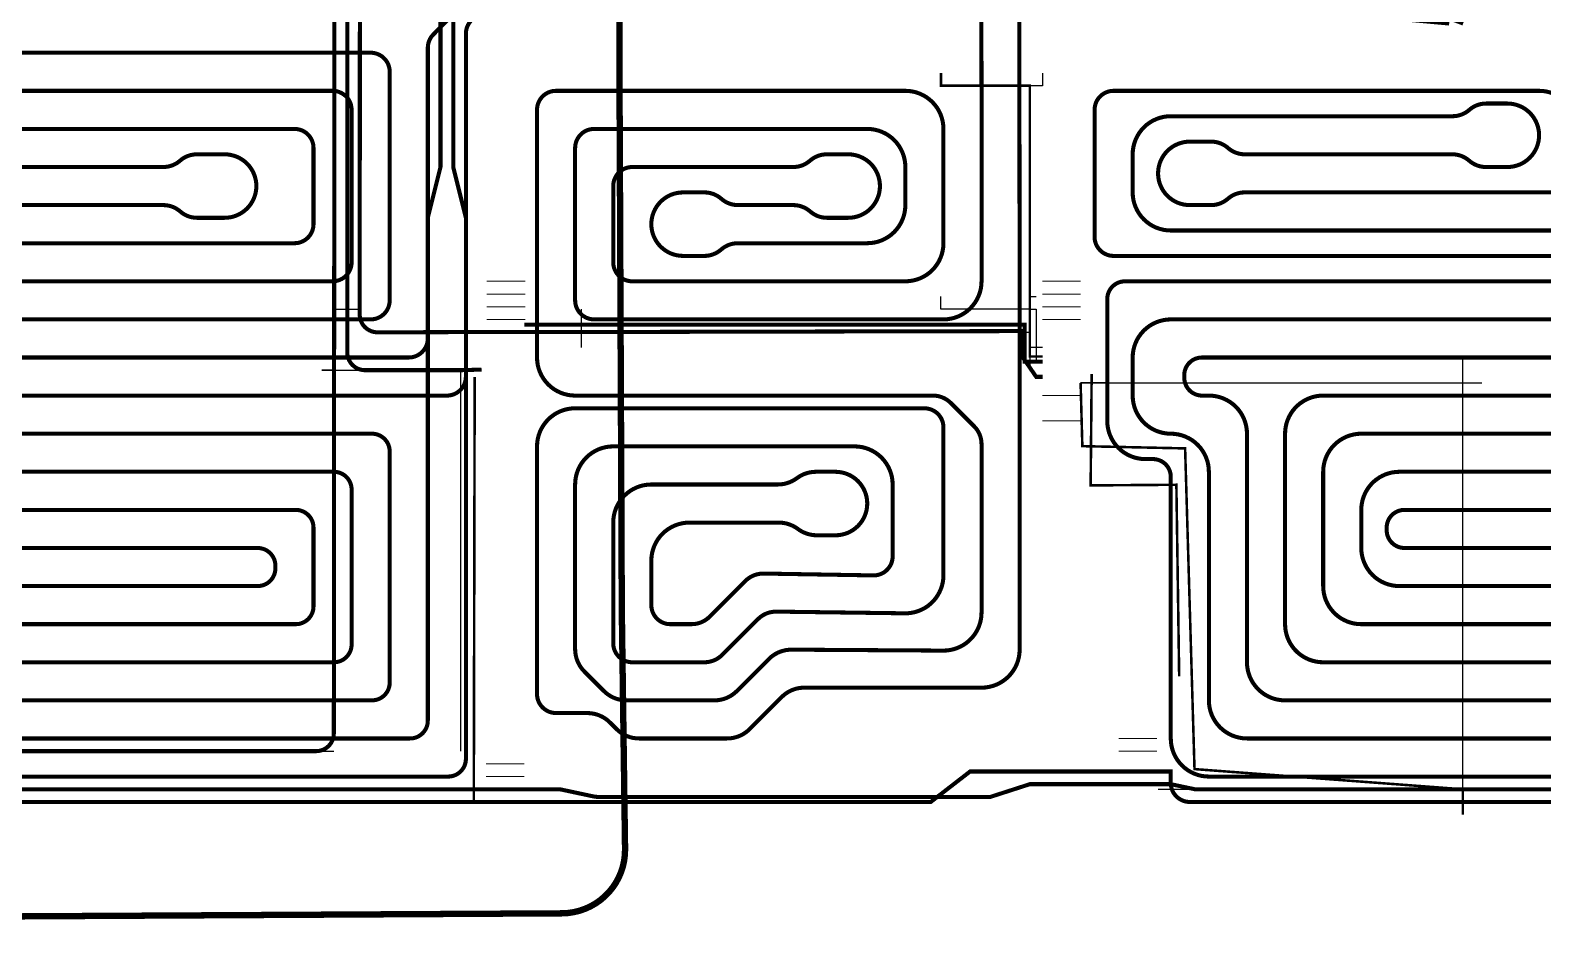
# Model space of a CAD drawing. Header units: inches. Extents: x 11970 to 30357, y 2676 to 17607.
# Drawn here: x 18533 to 24487, y 2676 to 6214 of the extents above; entities that cross this region are included whole.
import ezdxf

# ---------------------------------------------------------------- set-up
doc = ezdxf.new("R2010")
doc.units = ezdxf.units.IN
doc.header["$MEASUREMENT"] = 0
for name, color, linetype, true_color in [('Electro Grid', 7, 'Continuous', 0xc2ced6), ('Electro Schematic', 7, 'Continuous', 0xc2ced6), ('HF Pipes Schematic', 1, 'Continuous', 0xff0000)]:
    doc.layers.add(name, color=color, linetype=linetype, true_color=true_color)
doc.layers.add('Holes', color=50, linetype='Continuous', lineweight=5)

msp = doc.modelspace()

# ---------------------------------------------------------------- linework, layer by layer
at = {"layer": 'Electro Grid'}
for p, q in [((19731, 7324.999999999996, 267), (19730.99999999999, 4874.999999999996, 267)), ((22118, 5995.000000000011, 267), (22118, 6045.000000000011, 267)), ((22518, 6045.000000000002, 267), (22518, 5995.000000000002, 267)), ((22168, 5995.000000000011, 267), (22118, 5995.000000000011, 267)), ((22518, 5995.000000000002, 267), (22168, 5995.000000000011, 267)), ((22118, 5115.000000000006, 267), (22118, 5165.000000000006, 267)), ((22468, 5114.999999999997, 267), (22468, 5164.999999999997, 267)), ((22468, 5164.999999999997, 267), (22493, 5164.999999999997, 267)), ((19730.99999999999, 5064.999999999996, 267), (19730.99999999999, 5114.999999999996, 267)), ((19730.99999999999, 5114.999999999996, 267.0001), (19830.99999999999, 5114.999999999998, 267.0001)), ((19730.99999999999, 4874.999999999996, 267), (19730.99999999999, 5064.999999999996, 267)), ((20703, 5065, 267), (20703, 5115, 267)), ((20703, 4965, 267), (20703, 5065, 267)), ((22468, 5114.999999999997, 267), (22118, 5115.000000000006, 267)), ((22468, 5064.999999999997, 267), (22468, 5114.999999999997, 267)), ((22468, 5114.999999999997, 267), (22493, 5114.999999999996, 267)), ((22468, 4964.999999999997, 267), (22468, 5064.999999999997, 267)), ((22493, 5114.999999999996, 267), (22493, 5014.999999999996, 267)), ((22418, 5025.000000000002, 267), (22468, 5025.000000000002, 267)), ((22493, 5014.999999999996, 267), (22493, 4964.999999999996, 267)), ((22518, 4965, 267), (22468, 4964.999999999997, 267)), ((22468, 4964.999999999997, 267), (22468, 4914.999999999997, 267)), ((22493, 4964.999999999998, 267), (22493.00000000001, 4914.999999999998, 267)), ((22468, 4914.999999999997, 267), (22468, 4889.999999999997, 267)), ((22468, 4889.999999999997, 267), (22493, 4849.000000000002, 267)), ((22493, 4929.000000000002, 267), (22518, 4929.000000000002, 267)), ((19730.99999999999, 4874.999999999996, 267), (19680.99999999999, 4874.999999999995, 267)), ((19680.99999999999, 4874.999999999995, 267.0001), (19780.99999999999, 4874.999999999995, 267.0001)), ((19730.99999999999, 4874.999999999996, 267), (20230.99999999999, 4874.999999999996, 267)), ((20228, 3375.000000000002, 267), (20228.00000000001, 4875.000000000002, 267)), ((22768, 4825.000000000002, 267), (22668, 4825.000000000002, 267)), ((22768, 4775.000000000002, 267), (22768, 4825.000000000002, 267)), ((19628, 3374.999999999998, 267), (19678, 3374.999999999998, 267)), ((19678, 3374.999999999998, 267), (19728, 3374.999999999998, 267)), ((24173, 3225.000000000004, 267), (24173, 3325.000000000004, 267)), ((22973, 3225.000000000004, 267), (24173, 3225.000000000004, 267)), ((24173, 3225.000000000004, 267), (24173, 3125.000000000004, 267))]:
    msp.add_line(p, q, dxfattribs=at)
at = {"layer": 'Electro Schematic'}
for p, q in [((24173, 3325.000000000004, 267), (24173, 4925.000000000004, 267)), ((22768, 4825.000000000002, 267), (24247.35209881738, 4825.000000000002, 267))]:
    msp.add_line(p, q, dxfattribs=at)
at = {"layer": 'Electro Schematic', "color": 252, "ltscale": 0.1, "const_width": 16, "elevation": 267}
for points in [[(20506, 10150), (20301, 10150, 0.4142135623730946), (20231, 10080), (20231, 7344.999999999999, -0.4142135623730878), (20161, 7274.999999999999), (19800.94617455621, 7274.999999999991, 0.4139882778840993), (19730.94619526626, 7205.053846137906), (19728.05380473374, 3444.946153862083, -0.4139882778841066), (19658.05382544379, 3374.999999999998), (15497.99999999999, 3375.000000000004), (15397.99999999999, 3375.000000000004)], [(20506, 10125), (20351, 10125, 0.4142135623730946), (20281, 10055), (20281, 7294.999999999999, -0.4142135623730878), (20211, 7224.999999999999), (19851, 7224.999999999991, 0.4142135623730878), (19781, 7154.999999999991), (19780.99999999999, 4944.999999999995, 0.4142135623731003), (19850.99999999999, 4874.999999999995), (20226.93716735904, 4875.000000000002, 0.007591224238834226), (20229.06234271724, 4875.032267224837), (20309.54590470845, 4877.476846688833)], [(20506, 10100), (20400.9489715463, 10100, 0.413999987970528), (20330.94899015917, 10030.051047053), (20328.91797170193, 7244.948952947001, -0.413999987970521), (20258.9179903148, 7175), (19900.96506343622, 7174.999999999992, 0.4140673522653732), (19830.96507215888, 7105.034945282078), (19829.96122378722, 5094.194767036704, 0.4151036227813613), (19900.13892257298, 5024.160047326113), (20230.91114638883, 5024.999774428503, -0.0006346704398753703), (20231.08885389725, 5024.999999999999), (20580.99999999999, 5024.999999999999), (22438, 5029.000000000002), (22438, 4929.000000000002), (22493, 4849.000000000002), (22518, 4849.000000000002)]]:
    msp.add_lwpolyline(points, format="xyb", dxfattribs=at)
at = {"layer": 'Electro Schematic', "color": 244, "ltscale": 0.1, "const_width": 25, "elevation": 267}
msp.add_lwpolyline([(27022.69196788866, 9584.99924092629), (23040.35753464051, 9575.185701169648, 0.1474392238330354), (22902.29855074173, 9533.199033827821), (22877.98113962332, 9516.987426415546, -0.1480687391120203), (22739.30609056701, 9475.000000000007), (22415, 9475.000000000002), (21865, 9475.000000000002, 0.414213562373095), (21615, 9225.000000000002), (21615, 9125.000000000002, -0.414213562373095), (21365, 8875.000000000002), (21104.82941256136, 8875.000000000002, 0.4140136526843268), (20854.82947080124, 8625.170645638776), (20853.18709023701, 6219.043841847839), (20853.00084992458, 5944.804828962463), (20861.79082515674, 3926.333280664085, 0.002332878477855124), (20861.81186846131, 3924.000509793528), (20874.59660121973, 2989.928265643617, -0.4165900621019138), (20626.01480341229, 2736.510704004975), (11982.48896139255, 2688.286394410038)], format="xyb", dxfattribs=at)
at = {"layer": 'Electro Schematic', "color": 7, "ltscale": 0.1, "const_width": 10}
for points, elevation in [([(22518, 4929.000000000002), (22468, 4929.000000000002), (22468, 5995.000000000002), (22118, 5995.000000000011), (22118, 6045.000000000011)], 267), ([(20282.54590470846, 4847.744371245728), (20279.04590470845, 3168.416846137086)], 267), ([(22711.54590470845, 4860.416846137086), (22707.54590470845, 4421.416846137093), (23045.04590470845, 4423.916846137086), (23056.04590470845, 3669.916846137086)], 900)]:
    msp.add_lwpolyline(points, dxfattribs=dict(at, elevation=elevation))
at = {"layer": 'Electro Schematic', "color": 252, "ltscale": 0.1, "const_width": 16, "elevation": 267}
msp.add_lwpolyline([(22518, 4909.000000000002), (22448, 4909.000000000002), (22448, 5054.000000000002), (20478, 5054.000000000002)], dxfattribs=at)
at = {"layer": 'Electro Schematic', "color": 7, "const_width": 10, "elevation": 767}
msp.add_lwpolyline([(22668, 4825.000000000002), (22674.87243275119, 4575.941945280958), (23079.46598132303, 4567.13501481023), (23116.40241184194, 3304.420861921878), (24173, 3225.000000000004), (24173, 3125.000000000004)], dxfattribs=at)
at = {"layer": 'Electro Schematic', "elevation": 267}
msp.add_lwpolyline([(22668, 4825.000000000002), (22768, 4825.000000000002)], dxfattribs=at)
at = {"layer": 'HF Pipes Schematic', "color": 2, "elevation": 316}
for points in [[(15948.00000348665, 4925.000003486673, 16, 16, 0), (20023.00000179211, 4925.000098207888, 16, 16, 0.4142135553744517), (20098, 5000.000098207888, 16, 16, 0), (20098, 6144.050649115878, 16, 16, -0.1982225315730755), (20119.82639320312, 6196.942685758559, 16, 16, 0), (20324.68528013766, 6402.892136642686, 16, 16, -0.1996023853432098), (20377.85888693454, 6425.000100000003, 16, 16, 0), (22391.63593082502, 6425.000100000001, 16, 16, 0.04235103012293692), (22404.2730786185, 6426.072415769762, 16, 16, 0), (22508.72692138151, 6443.927684230241, 16, 16, -0.04235103012293648), (22521.36406917498, 6445.000000000002, 16, 16, 0), (22714.36503722623, 6445.000000000002, 16, 16, 0.004233009308631212), (22715.6348717571, 6445.010750635415, 16, 16, 0), (23498.48456873912, 6445.000222115495, 16, 16, -0.04121843055376286), (23531.29168329824, 6442.290659657418, 16, 16, 0), (23901.56562507886, 6380.713343801913, 16, 16, -0.07794965105295237), (23960.39479529107, 6361.193259095178, 16, 16, 0), (24147, 6265.000000000002, 0, 0, 0)], [(24174, 6240.000000000002, 16, 16, 0), (23955.54274324967, 6322.519612686186, 16, 16, 0.0614480168080425), (23907.95467680393, 6334.085912248094, 16, 16, 0), (23530.21863233251, 6392.640875245701, 16, 16, 0.03844409099616775), (23499.59960267649, 6395.001398632763, 16, 16, 0), (22717.22559359851, 6395.072452248952, 16, 16, 0.01484188052887748), (22712.7826251985, 6394.79563468068, 16, 16, 0), (22498, 6373.688639522207, 16, 16, 0), (22388, 6275.000100000001, 16, 16, 0), (20323, 6275.000100000003, 16, 16, 0.4142135623730953), (20248, 6200.000100000003, 16, 16, 0), (20248, 4850.000098327762, 16, 16, -0.4142135558425885), (20173.00000167224, 4775.000098327762, 16, 16, 0), (15797.99243248728, 4775.000003259322, 16, 16, -0.4141987855898488)], [(15797.99905019965, 6125.000003486649, 16, 16, 0), (19872.99999820786, 6125.000098207862, 16, 16, -0.4142135693718417), (19948, 6050.000098207862, 16, 16, 0), (19948, 5150.000098073601, 16, 16, -0.4142135548500295), (19873.0000019264, 5075.000098073601, 16, 16, 0), (16098.00000374802, 5075.000003748039, 16, 16, -0.4142135696915896)], [(16248.00000405135, 5225.000004051367, 16, 16, 0), (19723.00000209205, 5225.000097907953, 16, 16, 0.4142135542031308), (19798, 5300.000097907953, 16, 16, 0), (19798, 5900.000098069501, 16, 16, 0.4142135699121742), (19722.9999980695, 5975.000098069501, 16, 16, 0), (15947.99999625211, 5975.00000374788, 16, 16, 0.4142135550549062)], [(16097.99999594862, 5825.000004051367, 16, 16, 0), (19572.99999790795, 5825.000097907952, 16, 16, -0.4142135705430593), (19648, 5750.000097907952, 16, 16, 0), (19648, 5450.000097761197, 16, 16, -0.414213553630014), (19573.0000022388, 5375.000097761197, 16, 16, 0), (16739.42135424539, 5375.000001408489, 16, 16, 0.1826758076475981)], [(16638.86621146609, 5525.000001637472, 16, 16, 0), (19057.13378876063, 5525.000098535204, 16, 16, -0.1826758200809825), (19123.27757429116, 5500.000099267602, 16, 16, 0.1826758108210289), (19189.42135623732, 5475.000100000001, 16, 16, 0), (19298, 5475.000100000001, 16, 16, 0.414213562373095), (19423, 5600.000100000001, 16, 16, 0), (19423, 5600.000100000001, 16, 16, 0.414213562373095), (19298, 5725.000100000001, 16, 16, 0), (19188.86620950194, 5725.000100000001, 16, 16, 0.1826758163947633), (19122.72242593766, 5700.000099305346, 16, 16, -0.1826758077296922), (19056.57864572748, 5675.00009861069, 16, 16, 0), (16247.9999955917, 5675.000004408283, 16, 16, 0.414213553765391)]]:
    msp.add_lwpolyline(points, format="xyseb", dxfattribs=at)
at = {"layer": 'HF Pipes Schematic', "color": 4, "const_width": 16, "elevation": 316}
msp.add_lwpolyline([(22427.07422493815, 6370.00984454291), (22427.04590470844, 6010.416846137087), (22428, 5124.999999988955), (22428, 4824.999999988955), (22428, 3774.999999988954, -0.4142135623730958), (22278, 3624.999999988954), (21579.77669529664, 3624.999999988954, 0.1989123673796573), (21491.38834764832, 3588.388347637272), (21364.61165235296, 3461.611652341908, -0.1989123673860382), (21276.22330470157, 3424.999999990225), (20929.7766952908, 3424.99999999873, -0.1989123673589197), (20841.38834765043, 3461.611652345529), (20814.61165235085, 3488.388347642155, 0.1989123673653027), (20726.22330470741, 3524.999999988954), (20603, 3524.999999988954, -0.414213562373095), (20528, 3599.999999988954), (20528, 4574.999999988955, -0.414213562373095), (20678, 4724.999999988955), (22053, 4724.999999988955, -0.414213562373095), (22128, 4649.999999988955), (22128, 4067.738122811803, -0.4180928416109875), (21976.0160830041, 3917.751243141102), (21470.19459513983, 3924.441880674671, 0.2023520974045194), (21398.16130569057, 3895.161305679525), (21257.28932188135, 3754.289321870299, -0.1989123673796587), (21186.57864376269, 3724.999999988954), (20903, 3724.999999988954, -0.414213562373095), (20828, 3799.999999988954), (20828, 4274.999999988955, -0.414213562373095), (20978, 4424.999999988955), (21476.22330470337, 4424.999999988955, 0.1622776601683868), (21551.22330470336, 4449.999999988953, -0.1622776601683881), (21626.22330470337, 4474.999999988955), (21703, 4474.999999988955, -0.414213562373095), (21828, 4349.999999988955), (21828, 4349.999999988955, -0.414213562373095), (21703, 4224.999999988955), (21629.77669529664, 4224.999999988955, -0.1622776601683955), (21554.77669529664, 4249.999999988955, 0.1622776601683794), (21479.77669529664, 4274.999999988955), (21128, 4274.999999988955, 0.414213562373095), (20978, 4124.999999988955), (20978, 3949.999999993097, 0.4142135623892719), (21053.00000000415, 3874.999999993097), (21136.57864376593, 3874.999999997714, 0.1989123673653043), (21207.28932187906, 3904.289321879058), (21348.01097168399, 4045.010971683993, -0.2032908430749162), (21420.40488206428, 4074.286126207535), (21851.73757580378, 4067.024766408728, 0.4191525067177522), (21928, 4142.014140890376), (21928, 4424.999999988955, 0.414213562373095), (21778, 4574.999999988955), (20828, 4574.999999988955, 0.414213562373095), (20678, 4424.999999988955), (20678, 3776.77669528559, 0.198912367379659), (20714.61165235169, 3688.388347637272), (20791.38834764705, 3611.611652341908, 0.1989123673860382), (20879.77669529844, 3574.999999990225), (21226.22330470516, 3574.99999999873, 0.1989123673732779), (21314.61165235041, 3611.611652350412), (21441.06390876067, 3738.06390876067, -0.2005392700528458), (21530.23449834432, 3774.673113478607), (22127.06130967761, 3770.938136664134, 0.41604767126581), (22278, 3920.93519950364), (22278, 4583.578643751644, 0.198912367379658), (22248.71067811866, 4654.289321870299), (22157.28932188135, 4745.710678107611, 0.198912367379658), (22086.57864376269, 4774.999999988955), (20678, 4774.999999988955, -0.414213562373095), (20528, 4924.999999988955), (20528, 5899.999999988955, -0.414213562373095), (20603, 5974.999999988955), (21978, 5974.999999988955, -0.414213562373095), (22128, 5824.999999988955), (22128, 5374.999999988955, -0.4142135623730945), (21978, 5224.999999988955), (20903, 5224.999999988952, -0.4142135623730955), (20828, 5299.999999988952), (20828, 5599.999999988955, -0.414213562373095), (20903, 5674.999999988955), (21536.57864376269, 5674.999999988955, 0.1826758136815944), (21602.72242653931, 5699.999999988957, -0.1826758136815934), (21668.86620931593, 5724.999999988955), (21753, 5724.999999988955, -0.414213562373095), (21878, 5599.999999988955), (21878, 5599.999999988955, -0.414213562373095), (21753, 5474.999999988955), (21669.42135623732, 5474.999999988955, -0.1826758136815944), (21603.27757346069, 5499.999999988957, 0.1826758136815934), (21537.13379068408, 5524.999999988955), (21319.42135623732, 5524.999999988954, -0.1826758136815655), (21253.2775734607, 5549.999999988956, 0.1826758136815934), (21187.13379068409, 5574.999999988954), (21103, 5574.999999988954, 0.414213562373095), (20978, 5449.999999988954), (20978, 5449.999999988954, 0.414213562373095), (21103, 5324.999999988954), (21186.57864376269, 5324.999999988954, 0.1826758136815944), (21252.72242653931, 5349.999999988956, -0.1826758136815943), (21318.86620931593, 5374.999999988955), (21828, 5374.999999988955, 0.414213562373095), (21978, 5524.999999988955), (21978, 5674.999999988955, 0.414213562373095), (21828, 5824.999999988955), (20753, 5824.999999988955, 0.414213562373095), (20678, 5749.999999988955), (20678, 5149.999999988955, 0.414213562373095), (20753, 5074.999999988955), (22128, 5074.999999988955, 0.414213562373095), (22278, 5224.999999988955), (22278, 5974.999999988955), (22277.08406870577, 6344.999999988955)], format="xyb", dxfattribs=at)
at = {"layer": 'HF Pipes Schematic', "color": 3, "const_width": 16, "elevation": 316}
for points in [[(15948, 3425.000000000001), (20028, 3425.000000000004, 0.414213562373095), (20098, 3495.000000000004), (20098, 5475.000100000001), (20148, 5675.000100000001), (20148, 6345.000000000002), (22515, 6345.000000000002), (22715, 6345.000000000002), (23501.20118107581, 6345.000000000002, -0.03445609164829882), (23528.66807144213, 6343.104946767124), (24092, 6265.000000000002)], [(24119, 6240.000000000002), (23524.04971979504, 6294.175936111381, 0.02270619181518411), (23505.91283819549, 6295.000000000002), (22715, 6295.000000000002), (22514.99999999998, 6295), (20198, 6295.000000000002), (20198, 5675.000100000001), (20248, 5475.000100000001), (20248, 3345.000098444755, -0.4142135558656425), (20178.00000155525, 3275.000098444755), (15798.00000325976, 3275.000003259761, -0.4142135687381678)], [(15797.99999651299, 4625.000003486999), (19877.99999833333, 4625.000098333337, -0.4142135693467432), (19948, 4555.000098333337), (19948, 3645.000000000004, -0.414213562373095), (19878, 3575.000000000004), (16097.99999999998, 3575.000000000004, -0.414213562373095)], [(16247.99999999998, 3725.000000000004), (19728, 3725.000000000004, 0.414213562373095), (19798, 3795.000000000004), (19798, 4405.000098205132, 0.4142135698831775), (19727.99999820513, 4475.000098205132), (15947.9999962517, 4475.000003748289, 0.4142135550541134)], [(16097.9999959481, 4325.000004051886), (19577.99999805555, 4325.000098055559, -0.414213570509018), (19648, 4255.000098055559), (19648, 3945.000000000004, -0.414213562373095), (19578, 3875.000000000004), (16367.99999999998, 3875.000000000004, -0.414213562373095)], [(16367.99999770664, 4025.00000229335), (19428.00000229335, 4025.000102545366, 0.414213552777299), (19498, 4095.000102545366), (19498, 4105.000097880487, 0.4142135712415492), (19427.99999788048, 4175.000097880487), (16247.99999559095, 4175.000004409033, 0.4142135537639268)]]:
    msp.add_lwpolyline(points, format="xyb", dxfattribs=at)
at = {"layer": 'HF Pipes Schematic', "color": 2, "const_width": 16, "elevation": 316}
for points in [[(26273, 5325), (22798, 5325.000000000005, -0.4142135623730945), (22723, 5400.000000000005), (22723, 5900.000000000005, -0.414213562373095), (22798, 5975.000000000005), (24473, 5975.000000000005, -0.414213562373095), (24623, 5825.000000000005)], [(24548, 5575.000000000005), (23313.86620931593, 5575, 0.1826758136816037), (23247.72242653931, 5550.000000000001, -0.1826758136816067), (23181.57864376269, 5525), (23098, 5525, -0.414213562373095), (22973, 5650), (22973, 5650, -0.414213562373095), (23098, 5775), (23182.13379068408, 5775, -0.1826758136816028), (23248.2775734607, 5750.000000000002, 0.1826758136816077), (23314.42135623732, 5725), (24131.57864376269, 5725, -0.1826758136815944), (24197.72242653931, 5699.999999999998, 0.1826758136815934), (24263.86620931593, 5675), (24348, 5675, 0.414213562373095), (24473, 5800), (24473, 5800, 0.414213562373095), (24348, 5925), (24264.42135623732, 5925, 0.1826758136815944), (24198.27757346069, 5899.999999999998, -0.1826758136815934), (24132.13379068408, 5875), (23023, 5875.000000000005, 0.4142135623730962), (22873, 5725.000000000005), (22873, 5575.000000000005, 0.4142135623730945), (23023, 5425.000000000005), (25941.93398282202, 5425, -0.1989123673796575)]]:
    msp.add_lwpolyline(points, format="xyb", dxfattribs=at)
at = {"layer": 'HF Pipes Schematic', "color": 5, "const_width": 16, "elevation": 316}
for points in [[(26653.00000194445, 3275.000098055559), (23173.0000930321, 3275.000004051888, -0.4142135487674202), (23023.00008898022, 3424.999993032104), (23023.00001331103, 4455.000005618736, 0.4142135388632697), (22953.00001331103, 4525.000000000007), (22923, 4525.000000000007, -0.4142135623730933), (22773, 4675.000000000006), (22773, 5155.000000000007, -0.4142135623730976), (22843, 5225.000000000007), (26353, 5225.000000000002, -0.4142135623730945)], [(26203, 5075.000000000002), (23023, 5075.000000000005, 0.4142135623730953), (22873, 4925.000000000005), (22873, 4775.000000000006, 0.4142135623730932), (23023, 4625.000000000006), (23023.00001228493, 4625.000000000006, -0.4142135383852882), (23173.00001228493, 4475.00001228493), (23173.00008599447, 3574.99998599447, 0.4142135350255842), (23323.00008599447, 3425.000000000006), (26503, 3425.000000000004, 0.4142135623730955)], [(26353.00000233333, 3575.00009766667), (23473.00000524108, 3575.000004834989, -0.4142135726069259), (23323.00000040609, 3725.000005241079), (23323.00000005801, 4625.000000058019, 0.4142135622598155), (23173.00000005801, 4775.000000000006), (23146.33038153381, 4775.000000000006, -0.4022914539524599), (23076.38885162475, 4842.139511583873), (23075.9798688044, 4852.139511583872, -0.4262370310842734), (23145.92139871347, 4925.000000000005), (26053, 4925.000000000002, -0.4142135623730946)], [(25903, 4775.000000000004), (23623.0000000926, 4775.000000000005, 0.4142135625538958), (23473.0000000926, 4624.999999907412), (23473.00000055557, 3875.000000555568, 0.4142135634578971), (23623.00000055557, 3725.000000000006), (26203, 3725.000000000004, 0.4142135623730955)], [(26053.00000291667, 3875.000097083336), (23773.00000726618, 3875.000005992804, -0.4142135765611762), (23623.00000127338, 4025.000007266177), (23623.0000042722, 4475.000000999616, -0.4142135604212387), (23773.0000042722, 4625.000000000007), (25753, 4625.000000000004, -0.4142135623730945)], [(25603, 4475.000000000004), (23923.00002663589, 4475.000000000005, 0.4142136143828947), (23773.00002663589, 4324.999973364122), (23773.00005327178, 4174.999960079278, 0.4142134844230321), (23923.00006007928, 4025.000006807516), (25903.00000333333, 4025.00009666667, 0.4142135484257988)], [(25753.00000358974, 4175.000096410259), (23943.00000358974, 4175.000003589749, -0.4142135773932597), (23873, 4245.000003589749), (23873, 4255.000000000005, -0.4142135623730954), (23943, 4325.000000000005), (25603, 4325.000000000004, 0.4142135623730953)]]:
    msp.add_lwpolyline(points, format="xyb", dxfattribs=at)
at = {"layer": 'HF Pipes Schematic', "elevation": 316}
for points in [[(26723, 3175.000000000009, 16, 16, 0), (23098, 3175.000000000006, 16, 16, -0.414213562373095), (23023, 3250.000000000006, 16, 16, 0), (23023, 3295.000000000006, 16, 16, 0), (22233, 3295.000000000002, 16, 16, 0), (22078, 3174.999999988954, 16, 16, 0), (20248.00000163044, 3175.000100000003, 16, 16, 0), (20247.99999655925, 3175.000100000003, 16, 16, 0), (15698.06114822011, 3175.000003191508, 16, 16, -0.4142109228492314)], [(15548, 3225.000000000001, 16, 16, 0), (20278, 3225, 16, 16, 0), (20610.09210573783, 3225.000000000002, 16, 16, -0.05257357993505369), (20625.73399870346, 3223.350740858235, 16, 16, 0), (20750.94732615802, 3196.649259141769, 16, 16, 0.05257357993505235), (20766.58921912366, 3195.000000000002, 16, 16, 0), (22313, 3195.000000000002, 16, 16, 0), (22468, 3245.000000000001, 16, 16, 0), (23023.16685226453, 3245.000000000002, 16, 16, 0), (23118, 3225.000000000002, 16, 16, 0), (26723, 3225.000000000009, 16, 16, 0), (27072.84547772895, 3225.000000000004, 16, 16, 0), (27361.46396707814, 3225.000000000004, 16, 16, -0.02843077718070097), (27384.15350898766, 3223.708793685478, 16, 16, 0), (27536.6919687413, 3206.291206314527, 16, 16, 0.02843077718070074), (27559.38151065081, 3205.000000000002, 16, 16, 0), (27723, 3205.000000000002, 0, 0, 0)]]:
    msp.add_lwpolyline(points, format="xyseb", dxfattribs=at)
at = {"layer": 'Holes'}
for p, q in [((20853, 6045.000000000015, 267), (20853, 6195.000000000015, 267)), ((22277.08406870577, 6044.999999988955, 316), (22277.08406870577, 6194.999999988955, 316)), ((20480.99999999999, 5224.999999999999, 267), (20330.99999999999, 5224.999999999999, 267)), ((22668, 5225.000000000002, 267), (22518, 5225.000000000002, 267)), ((20330.99999999999, 5174.999999999999, 267), (20480.99999999999, 5174.999999999999, 267)), ((20480.99999999999, 5124.999999999999, 267), (20330.99999999999, 5124.999999999999, 267)), ((22668, 5175.000000000002, 267), (22518, 5175.000000000002, 267)), ((22668, 5125.000000000002, 267), (22518, 5125.000000000002, 267)), ((20480.99999999999, 5074.999999999999, 267), (20330.99999999999, 5074.999999999999, 267)), ((22668, 5075.000000000002, 267), (22518, 5075.000000000002, 267)), ((20480.99999999999, 5024.999999999999, 267), (20330.99999999999, 5024.999999999999, 267)), ((22668, 4775.000000000002, 267), (22518, 4775.000000000002, 267)), ((22518, 4675.000000000002, 267), (22668, 4675.000000000002, 267)), ((22968, 3425.000000000002, 267), (22818, 3425.000000000002, 267)), ((22968, 3375.000000000002, 267), (22818, 3375.000000000002, 267)), ((20478, 3325.000000000001, 267), (20328, 3325.000000000001, 267)), ((22668, 3295.000000000001, 316), (22518, 3295.000000000001, 316)), ((22968, 3295.000000000001, 316), (22818, 3295.000000000001, 316)), ((20478, 3275.000000000002, 267.0001), (20328, 3275.000000000002, 267.0001)), ((20478, 3225.000000000002, 316), (20328, 3225.000000000002, 316)), ((22668, 3245.000000000002, 267), (22518, 3245.000000000002, 267)), ((20478, 3175.000000000002, 267.0001), (20328, 3175.000000000002, 267.0001))]:
    msp.add_line(p, q, dxfattribs=at)

doc.saveas('drawing.dxf')
